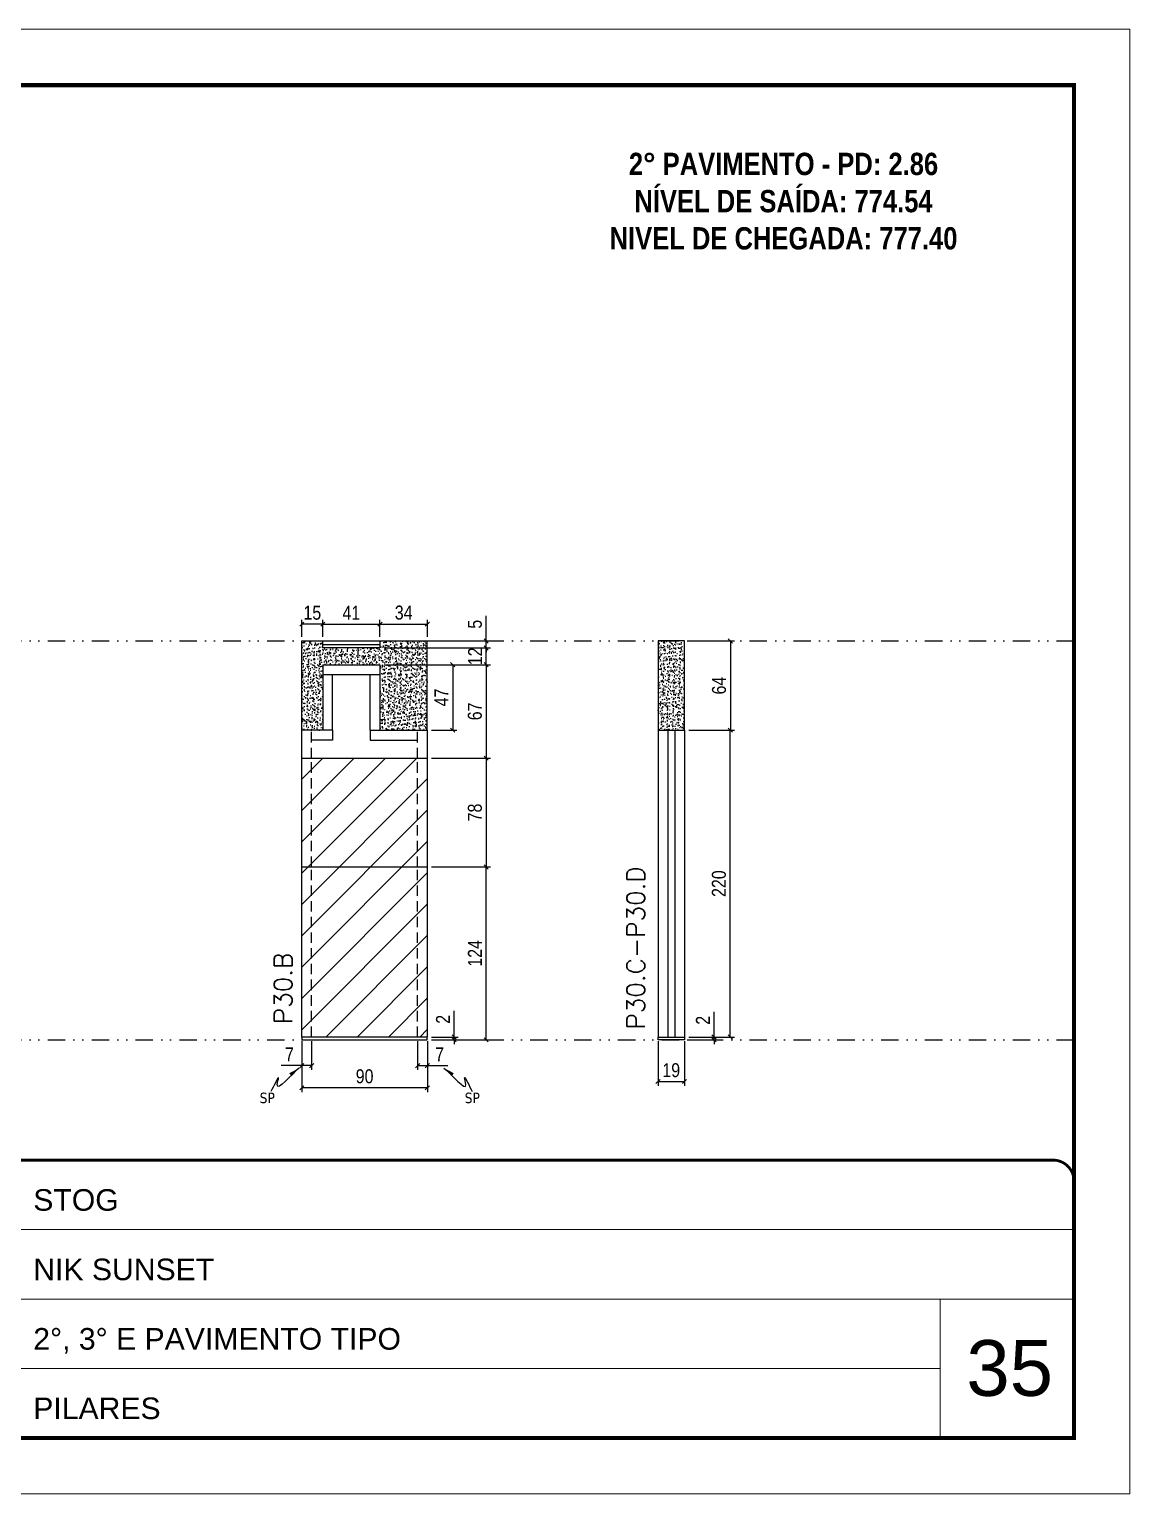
# Model space of a CAD drawing. Extents: x 808 to 7089, y -98 to 17032.
# Drawn here: x 4674 to 5463, y 6794 to 7844 of the extents above; entities that cross this region are included whole.
import ezdxf

# ---------------------------------------------------------------- set-up
doc = ezdxf.new("R2010")
doc.units = 0
for name, pattern in [('CONTINUO', [0]), ('DASHED', [0.75, 0.5, -0.25]), ('DIVIDE2', [0.625, 0.25, -0.125, 0, -0.125, 0, -0.125]), ('HIDDEN', [0.375, 0.25, -0.125])]:
    doc.linetypes.add(name, pattern=pattern)
for name, color, linetype, lineweight in [('CARIMBO', 255, 'Continuous', 9), ('Folhas', 255, 'Continuous', 9), ('REAPROVEITAMENTO', 251, 'Continuous', 9), ('SARRAFO DE PRESSAO', 251, 'DASHED', 9), ('Texto Seção', 7, 'Continuous', 15)]:
    doc.layers.add(name, color=color, linetype=linetype, lineweight=lineweight)
for name, color, linetype in [('COTA', 241, 'Continuous'), ('NOMENCLATURA', 7, 'Continuous'), ('Nível', 160, 'Continuous'), ('Painéis', 200, 'Continuous'), ('SARR_2.2x7', 40, 'Continuous'), ('SARR_EDITAR', 141, 'Continuous'), ('Sarrafo de Pressão', 42, 'HIDDEN'), ('texto', 7, 'Continuous')]:
    doc.layers.add(name, color=color, linetype=linetype)
doc.styles.add('ARIAL', font='arial.ttf')
doc.styles.add('COTA TECNICA', font='techl___.ttf', dxfattribs={"height": 10})
doc.styles.add('COTA TECNICA-50', font='techl___.ttf', dxfattribs={"height": 10})
doc.styles.add('REGUA-120', font='ROMANS.shx', dxfattribs={"height": 15})
doc.styles.add('ROMANC', font='techb___.ttf', dxfattribs={"height": 2.5})
doc.styles.get("Standard").update_dxf_attribs({"font": 'arial.ttf'})
doc.dimstyles.new('COTA PAINEL-50', dxfattribs={"dimtxt": 10, "dimasz": 3, "dimexe": 3, "dimexo": 3, "dimgap": 3, "dimtad": 1, "dimdec": 1, "dimzin": 12, "dimdsep": 46, "dimtxsty": 'COTA TECNICA-50', "dimblk1": 'OBLIQUE', "dimblk2": 'OBLIQUE', "dimsah": 1, "dimcen": 0.9, "dimclrd": 4, "dimclre": 4, "dimclrt": 240, "dimadec": 1, "dimazin": 3, "dimtfac": 1, "dimtdec": 1, "dimtmove": 0, "dimatfit": 3, "dimfxl": 1, "dimtolj": 1, "dimtzin": 12, "dimarcsym": 0})
doc.dimstyles.new('PAINEL', dxfattribs={"dimtxt": 10, "dimasz": 3, "dimexe": 3, "dimexo": 3, "dimgap": 3, "dimtad": 1, "dimdec": 1, "dimzin": 12, "dimdsep": 46, "dimtxsty": 'COTA TECNICA', "dimblk1": 'OBLIQUE', "dimblk2": 'OBLIQUE', "dimsah": 1, "dimcen": 0.9, "dimclrd": 4, "dimclre": 4, "dimclrt": 240, "dimadec": 1, "dimazin": 3, "dimtfac": 1, "dimtdec": 1, "dimtmove": 0, "dimatfit": 3, "dimfxl": 1, "dimtolj": 1, "dimtzin": 12, "dimarcsym": 0})
doc.dimstyles.get("Standard").update_dxf_attribs({"dimtxt": 0.18, "dimasz": 0.18, "dimexe": 0.18, "dimexo": 0.0625, "dimgap": 0.09, "dimtad": 0, "dimtih": 1, "dimtoh": 1, "dimdec": 4, "dimzin": 0, "dimdsep": 46, "dimtxsty": 'Standard', "dimcen": 0.09, "dimadec": 0, "dimazin": 0, "dimtfac": 1, "dimtdec": 4, "dimtofl": 0, "dimtmove": 0, "dimatfit": 3, "dimfxl": 1, "dimtolj": 1, "dimtzin": 0, "dimarcsym": 0})

# ---------------------------------------------------------------- blocks, each defined once
blk = doc.blocks.new('9999999999')
at = {"color": 30, "linetype": 'CONTINUO'}
for p, q in [((98564.6, 34379.6), (99584, 34379.6)), ((98564.6, 34329.8), (99488, 34329.8)), ((99584, 34329.8), (99488, 34329.8)), ((99488, 34329.8), (99488, 34230.2)), ((98564.6, 34280), (99488, 34280))]:
    blk.add_line(p, q, dxfattribs=at)
at = {"color": 30, "linetype": 'CONTINUO', "const_width": 2}
blk.add_lwpolyline([(99584, 34230.2), (99584, 34414.4, 0.414214), (99569, 34429.4), (98229, 34429.4, 0.414214), (98214, 34414.4), (98214, 34245.2, 0.414214), (98229, 34230.2), (99584, 34230.2)], format="xyb", dxfattribs=at)
at = {"layer": 'Folhas'}
blk.add_lwpolyline([(98139, 34190.2), (99624, 34190.2), (99624, 35240.2), (98139, 35240.2)], close=True, dxfattribs=at)
at = {"layer": 'Folhas', "color": 30, "const_width": 3}
blk.add_lwpolyline([(98214, 34230.2), (99584, 34230.2), (99584, 35200.2), (98214, 35200.2)], close=True, dxfattribs=at)
at = {"color": 7, "linetype": 'Continuous', "ltscale": 5, "style": 'ARIAL'}
for s, height, p in [('STOG', 15.48, (98837.7, 34393.1)), ('NIK SUNSET', 15.48, (98837.7, 34343.3)), ('2°, 3° E PAVIMENTO TIPO', 15.483, (98837.7, 34293.5)), ('PILARES', 15.48, (98837.7, 34243.7))]:
    blk.add_text(s, height=height, dxfattribs=at).set_placement(p)
blk = doc.blocks.new('_Oblique')
at = {"color": 0, "linetype": 'ByBlock', "lineweight": -2}
blk.add_line((-0.5, -0.5), (0.5, 0.5), dxfattribs=at)
blk = doc.blocks.new('*D655')
at = {"layer": 'COTA', "color": 4, "lineweight": -2, "transparency": 16777216}
for p, q in [((4869.5, 7118.3), (4869.5, 7081.9)), ((4959.5, 7118.3), (4959.5, 7081.9)), ((4959.5, 7084.9), (4869.5, 7084.9))]:
    blk.add_line(p, q, dxfattribs=at)
at = {"layer": 'Defpoints', "color": 0, "transparency": 16777216}
for p in [(4869.5, 7121.3), (4959.5, 7121.3), (4869.5, 7084.9)]:
    blk.add_point(p, dxfattribs=at)
at = {"layer": 'COTA', "color": 4, "lineweight": -2, "transparency": 16777216, "xscale": 3, "yscale": 3, "zscale": 3, "rotation": 180}
blk.add_blockref('_Oblique', (4869.5, 7084.9), dxfattribs=at)
at = {"layer": 'COTA', "color": 4, "lineweight": -2, "transparency": 16777216, "xscale": 3, "yscale": 3, "zscale": 3}
blk.add_blockref('_Oblique', (4959.5, 7084.9), dxfattribs=at)
at = {"layer": 'COTA', "color": 240, "transparency": 16777216, "insert": (4914.5, 7093.1), "char_height": 10, "attachment_point": 5, "style": 'COTA TECNICA'}
blk.add_mtext('\\A1;90', dxfattribs=at)
blk = doc.blocks.new('*D656')
at = {"layer": 'COTA', "color": 4, "lineweight": -2, "transparency": 16777216}
for p, q in [((4952.5, 7118.3), (4952.5, 7097.8)), ((4959.5, 7116.3), (4959.5, 7097.8)), ((4952.5, 7100.8), (4959.5, 7100.8)), ((4959.5, 7100.8), (4974.2, 7100.8))]:
    blk.add_line(p, q, dxfattribs=at)
at = {"layer": 'Defpoints', "color": 0, "transparency": 16777216}
for p in [(4952.5, 7121.3), (4959.5, 7119.3), (4959.5, 7100.8)]:
    blk.add_point(p, dxfattribs=at)
at = {"layer": 'COTA', "color": 4, "lineweight": -2, "transparency": 16777216, "xscale": 3, "yscale": 3, "zscale": 3, "rotation": 180}
blk.add_blockref('_Oblique', (4952.5, 7100.8), dxfattribs=at)
at = {"layer": 'COTA', "color": 4, "lineweight": -2, "transparency": 16777216, "xscale": 3, "yscale": 3, "zscale": 3}
blk.add_blockref('_Oblique', (4959.5, 7100.8), dxfattribs=at)
at = {"layer": 'COTA', "color": 240, "transparency": 16777216, "insert": (4968.3, 7108.9), "char_height": 10, "attachment_point": 5, "style": 'COTA TECNICA-50'}
blk.add_mtext('\\A1;7', dxfattribs=at)
blk = doc.blocks.new('*D657')
at = {"layer": 'COTA', "color": 4, "lineweight": -2, "transparency": 16777216}
for p, q in [((4869.5, 7116.3), (4869.5, 7097.8)), ((4876.5, 7118.3), (4876.5, 7097.8)), ((4869.5, 7100.8), (4854.7, 7100.8)), ((4876.5, 7100.8), (4869.5, 7100.8))]:
    blk.add_line(p, q, dxfattribs=at)
at = {"layer": 'Defpoints', "color": 0, "transparency": 16777216}
for p in [(4869.5, 7119.3), (4876.5, 7121.3), (4869.5, 7100.8)]:
    blk.add_point(p, dxfattribs=at)
at = {"layer": 'COTA', "color": 4, "lineweight": -2, "transparency": 16777216, "xscale": 3, "yscale": 3, "zscale": 3, "rotation": 180}
blk.add_blockref('_Oblique', (4869.5, 7100.8), dxfattribs=at)
at = {"layer": 'COTA', "color": 4, "lineweight": -2, "transparency": 16777216, "xscale": 3, "yscale": 3, "zscale": 3}
blk.add_blockref('_Oblique', (4876.5, 7100.8), dxfattribs=at)
at = {"layer": 'COTA', "color": 240, "transparency": 16777216, "insert": (4860.6, 7108.9), "char_height": 10, "attachment_point": 5, "style": 'COTA TECNICA-50'}
blk.add_mtext('\\A1;7', dxfattribs=at)
blk = doc.blocks.new('*D658')
at = {"layer": 'COTA', "color": 4, "linetype": 'ByBlock', "lineweight": -2, "transparency": 16777216}
for p, q in [((4962.5, 7243.3), (5004.7, 7243.3)), ((5001.7, 7119.3), (5001.7, 7243.3)), ((4962.5, 7119.3), (5004.7, 7119.3))]:
    blk.add_line(p, q, dxfattribs=at)
at = {"layer": 'Defpoints', "color": 0, "linetype": 'ByBlock', "transparency": 16777216}
for p in [(4959.5, 7243.3), (5001.7, 7243.3), (4959.5, 7119.3)]:
    blk.add_point(p, dxfattribs=at)
at = {"layer": 'COTA', "color": 4, "linetype": 'ByBlock', "lineweight": -2, "transparency": 16777216, "xscale": 3, "yscale": 3, "zscale": 3}
for p, rotation in [((5001.7, 7243.3), 90), ((5001.7, 7119.3), 270)]:
    blk.add_blockref('_Oblique', p, dxfattribs=dict(at, rotation=rotation))
at = {"layer": 'COTA', "color": 240, "linetype": 'ByBlock', "transparency": 16777216, "insert": (4993.6, 7181.3), "char_height": 10, "attachment_point": 5, "rotation": 90, "style": 'COTA TECNICA'}
blk.add_mtext('\\A1;124', dxfattribs=at)
blk = doc.blocks.new('*D659')
at = {"layer": 'COTA', "color": 4, "lineweight": -2, "transparency": 16777216}
for p, q in [((4978.7, 7121.3), (4978.7, 7140.1)), ((4962.5, 7121.3), (4981.7, 7121.3)), ((4962.5, 7119.3), (4981.7, 7119.3)), ((4978.7, 7119.3), (4978.7, 7121.3)), ((4978.7, 7119.3), (4978.7, 7116.3))]:
    blk.add_line(p, q, dxfattribs=at)
at = {"layer": 'Defpoints', "color": 0, "transparency": 16777216}
for p in [(4959.5, 7121.3), (4959.5, 7119.3), (4978.7, 7119.3)]:
    blk.add_point(p, dxfattribs=at)
at = {"layer": 'COTA', "color": 4, "lineweight": -2, "transparency": 16777216, "xscale": 3, "yscale": 3, "zscale": 3}
for p, rotation in [((4978.7, 7121.3), 270), ((4978.7, 7119.3), 90)]:
    blk.add_blockref('_Oblique', p, dxfattribs=dict(at, rotation=rotation))
at = {"layer": 'COTA', "color": 240, "transparency": 16777216, "insert": (4970.7, 7134), "char_height": 10, "attachment_point": 5, "rotation": 90, "style": 'COTA TECNICA-50'}
blk.add_mtext('\\A1;2', dxfattribs=at)
blk = doc.blocks.new('*D660')
at = {"layer": 'COTA', "color": 4, "linetype": 'ByBlock', "lineweight": -2, "transparency": 16777216}
for p, q in [((4962.5, 7243.3), (5004.7, 7243.3)), ((5001.7, 7119.3), (5001.7, 7243.3)), ((4962.5, 7119.3), (5004.7, 7119.3))]:
    blk.add_line(p, q, dxfattribs=at)
at = {"layer": 'Defpoints', "color": 0, "linetype": 'ByBlock', "transparency": 16777216}
for p in [(4959.5, 7243.3), (5001.7, 7243.3), (4959.5, 7119.3)]:
    blk.add_point(p, dxfattribs=at)
at = {"layer": 'COTA', "color": 4, "linetype": 'ByBlock', "lineweight": -2, "transparency": 16777216, "xscale": 3, "yscale": 3, "zscale": 3}
for p, rotation in [((5001.7, 7243.3), 90), ((5001.7, 7119.3), 270)]:
    blk.add_blockref('_Oblique', p, dxfattribs=dict(at, rotation=rotation))
at = {"layer": 'COTA', "color": 240, "linetype": 'ByBlock', "transparency": 16777216, "insert": (4993.6, 7181.3), "char_height": 10, "attachment_point": 5, "rotation": 90, "style": 'COTA TECNICA'}
blk.add_mtext('\\A1;124', dxfattribs=at)
blk = doc.blocks.new('*D661')
at = {"layer": 'COTA', "color": 4, "lineweight": -2, "transparency": 16777216}
for p, q in [((4925.5, 7408.3), (4925.5, 7420.4)), ((4925.5, 7417.4), (4959.5, 7417.4)), ((4959.5, 7408.3), (4959.5, 7420.4))]:
    blk.add_line(p, q, dxfattribs=at)
at = {"layer": 'Defpoints', "color": 0, "transparency": 16777216}
for p in [(4959.5, 7417.4), (4925.5, 7405.3), (4959.5, 7405.3)]:
    blk.add_point(p, dxfattribs=at)
at = {"layer": 'COTA', "color": 4, "lineweight": -2, "transparency": 16777216, "xscale": 3, "yscale": 3, "zscale": 3, "rotation": 180}
blk.add_blockref('_Oblique', (4925.5, 7417.4), dxfattribs=at)
at = {"layer": 'COTA', "color": 4, "lineweight": -2, "transparency": 16777216, "xscale": 3, "yscale": 3, "zscale": 3}
blk.add_blockref('_Oblique', (4959.5, 7417.4), dxfattribs=at)
at = {"layer": 'COTA', "color": 240, "transparency": 16777216, "insert": (4942.5, 7425.6), "char_height": 10, "attachment_point": 5, "style": 'COTA TECNICA-50'}
blk.add_mtext('\\A1;34', dxfattribs=at)
blk = doc.blocks.new('*D662')
at = {"layer": 'COTA', "color": 4, "lineweight": -2, "transparency": 16777216}
for p, q in [((5124.9, 7118.3), (5124.9, 7086.4)), ((5143.9, 7118.3), (5143.9, 7086.4)), ((5124.9, 7089.4), (5143.9, 7089.4))]:
    blk.add_line(p, q, dxfattribs=at)
at = {"layer": 'Defpoints', "color": 0, "transparency": 16777216}
for p in [(5124.9, 7121.3), (5143.9, 7121.3), (5143.9, 7089.4)]:
    blk.add_point(p, dxfattribs=at)
at = {"layer": 'COTA', "color": 4, "lineweight": -2, "transparency": 16777216, "xscale": 3, "yscale": 3, "zscale": 3, "rotation": 180}
blk.add_blockref('_Oblique', (5124.9, 7089.4), dxfattribs=at)
at = {"layer": 'COTA', "color": 4, "lineweight": -2, "transparency": 16777216, "xscale": 3, "yscale": 3, "zscale": 3}
blk.add_blockref('_Oblique', (5143.9, 7089.4), dxfattribs=at)
at = {"layer": 'COTA', "color": 240, "transparency": 16777216, "insert": (5134.4, 7097.5), "char_height": 10, "attachment_point": 5, "style": 'COTA TECNICA'}
blk.add_mtext('\\A1;19', dxfattribs=at)
blk = doc.blocks.new('*D663')
at = {"layer": 'COTA', "color": 4, "lineweight": -2, "transparency": 16777216}
for p, q in [((5146.9, 7341.3), (5179.7, 7341.3)), ((5176.7, 7121.3), (5176.7, 7341.3)), ((5146.9, 7121.3), (5179.7, 7121.3))]:
    blk.add_line(p, q, dxfattribs=at)
at = {"layer": 'Defpoints', "color": 0, "transparency": 16777216}
for p in [(5143.9, 7341.3), (5176.7, 7341.3), (5143.9, 7121.3)]:
    blk.add_point(p, dxfattribs=at)
at = {"layer": 'COTA', "color": 4, "lineweight": -2, "transparency": 16777216, "xscale": 3, "yscale": 3, "zscale": 3}
for p, rotation in [((5176.7, 7341.3), 90), ((5176.7, 7121.3), 270)]:
    blk.add_blockref('_Oblique', p, dxfattribs=dict(at, rotation=rotation))
at = {"layer": 'COTA', "color": 240, "transparency": 16777216, "insert": (5168.6, 7231.3), "char_height": 10, "attachment_point": 5, "rotation": 90, "style": 'COTA TECNICA'}
blk.add_mtext('\\A1;220', dxfattribs=at)
blk = doc.blocks.new('*D664')
at = {"layer": 'COTA', "color": 4, "lineweight": -2, "transparency": 16777216}
for p, q in [((5165.1, 7121.3), (5165.1, 7139.4)), ((5146.9, 7121.3), (5168.1, 7121.3)), ((5146.9, 7119.3), (5168.1, 7119.3)), ((5165.1, 7119.3), (5165.1, 7121.3)), ((5165.1, 7119.3), (5165.1, 7116.3))]:
    blk.add_line(p, q, dxfattribs=at)
at = {"layer": 'Defpoints', "color": 0, "transparency": 16777216}
for p in [(5143.9, 7121.3), (5143.9, 7119.3), (5165.1, 7121.3)]:
    blk.add_point(p, dxfattribs=at)
at = {"layer": 'COTA', "color": 4, "lineweight": -2, "transparency": 16777216, "xscale": 3, "yscale": 3, "zscale": 3}
for p, rotation in [((5165.1, 7121.3), 270), ((5165.1, 7119.3), 90)]:
    blk.add_blockref('_Oblique', p, dxfattribs=dict(at, rotation=rotation))
at = {"layer": 'COTA', "color": 240, "transparency": 16777216, "insert": (5157.1, 7133.3), "char_height": 10, "attachment_point": 5, "rotation": 90, "style": 'COTA TECNICA-50'}
blk.add_mtext('\\A1;2', dxfattribs=at)
blk = doc.blocks.new('*D620')
at = {"layer": 'COTA', "color": 4, "lineweight": -2, "transparency": 16777216}
for p, q in [((4928.5, 7388.3), (5004.7, 7388.3)), ((5001.7, 7388.3), (5001.7, 7321.3)), ((4962.5, 7321.3), (5004.7, 7321.3))]:
    blk.add_line(p, q, dxfattribs=at)
at = {"layer": 'Defpoints', "color": 0, "transparency": 16777216}
for p in [(4925.5, 7388.3), (4959.5, 7321.3), (5001.7, 7321.3)]:
    blk.add_point(p, dxfattribs=at)
at = {"layer": 'COTA', "color": 4, "lineweight": -2, "transparency": 16777216, "xscale": 3, "yscale": 3, "zscale": 3}
for p, rotation in [((5001.7, 7388.3), 90), ((5001.7, 7321.3), 270)]:
    blk.add_blockref('_Oblique', p, dxfattribs=dict(at, rotation=rotation))
at = {"layer": 'COTA', "color": 240, "transparency": 16777216, "insert": (4993.6, 7354.8), "char_height": 10, "attachment_point": 5, "rotation": 90, "style": 'COTA TECNICA'}
blk.add_mtext('\\A1;67', dxfattribs=at)
blk = doc.blocks.new('*D1709')
at = {"layer": 'COTA', "color": 4, "lineweight": -2, "transparency": 16777216}
for p, q in [((4962.5, 7321.3), (5004.7, 7321.3)), ((5001.7, 7321.3), (5001.7, 7243.3)), ((4962.5, 7243.3), (5004.7, 7243.3))]:
    blk.add_line(p, q, dxfattribs=at)
at = {"layer": 'Defpoints', "color": 0, "transparency": 16777216}
for p in [(4959.5, 7321.3), (4959.5, 7243.3), (5001.7, 7243.3)]:
    blk.add_point(p, dxfattribs=at)
at = {"layer": 'COTA', "color": 4, "lineweight": -2, "transparency": 16777216, "xscale": 3, "yscale": 3, "zscale": 3}
for p, rotation in [((5001.7, 7321.3), 90), ((5001.7, 7243.3), 270)]:
    blk.add_blockref('_Oblique', p, dxfattribs=dict(at, rotation=rotation))
at = {"layer": 'COTA', "color": 240, "transparency": 16777216, "insert": (4993.6, 7282.3), "char_height": 10, "attachment_point": 5, "rotation": 90, "style": 'COTA TECNICA'}
blk.add_mtext('\\A1;78', dxfattribs=at)
blk = doc.blocks.new('*D1710')
at = {"layer": 'COTA', "color": 4, "lineweight": -2, "transparency": 16777216}
for p, q in [((4928.5, 7388.3), (4980.7, 7388.3)), ((4977.7, 7388.3), (4977.7, 7341.3)), ((4962.5, 7341.3), (4980.7, 7341.3))]:
    blk.add_line(p, q, dxfattribs=at)
at = {"layer": 'Defpoints', "color": 0, "transparency": 16777216}
for p in [(4925.5, 7388.3), (4959.5, 7341.3), (4977.7, 7341.3)]:
    blk.add_point(p, dxfattribs=at)
at = {"layer": 'COTA', "color": 4, "lineweight": -2, "transparency": 16777216, "xscale": 3, "yscale": 3, "zscale": 3}
for p, rotation in [((4977.7, 7388.3), 90), ((4977.7, 7341.3), 270)]:
    blk.add_blockref('_Oblique', p, dxfattribs=dict(at, rotation=rotation))
at = {"layer": 'COTA', "color": 240, "transparency": 16777216, "insert": (4969.6, 7364.8), "char_height": 10, "attachment_point": 5, "rotation": 90, "style": 'COTA TECNICA'}
blk.add_mtext('\\A1;47', dxfattribs=at)
blk = doc.blocks.new('*D621')
at = {"layer": 'COTA', "color": 4, "lineweight": -2, "transparency": 16777216}
for p, q in [((4869.5, 7408.3), (4869.5, 7420.4)), ((4884.5, 7417.4), (4869.5, 7417.4)), ((4884.5, 7408.3), (4884.5, 7420.4))]:
    blk.add_line(p, q, dxfattribs=at)
at = {"layer": 'Defpoints', "color": 0, "transparency": 16777216}
for p in [(4869.5, 7417.4), (4869.5, 7405.3), (4884.5, 7405.3)]:
    blk.add_point(p, dxfattribs=at)
at = {"layer": 'COTA', "color": 4, "lineweight": -2, "transparency": 16777216, "xscale": 3, "yscale": 3, "zscale": 3, "rotation": 180}
blk.add_blockref('_Oblique', (4869.5, 7417.4), dxfattribs=at)
at = {"layer": 'COTA', "color": 4, "lineweight": -2, "transparency": 16777216, "xscale": 3, "yscale": 3, "zscale": 3}
blk.add_blockref('_Oblique', (4884.5, 7417.4), dxfattribs=at)
at = {"layer": 'COTA', "color": 240, "transparency": 16777216, "insert": (4877, 7425.5), "char_height": 10, "attachment_point": 5, "style": 'COTA TECNICA'}
blk.add_mtext('\\A1;15', dxfattribs=at)
blk = doc.blocks.new('*D1711')
at = {"layer": 'COTA', "color": 4, "lineweight": -2, "transparency": 16777216}
for p, q in [((4928.5, 7400.3), (5004.7, 7400.3)), ((5001.7, 7388.3), (5001.7, 7400.3)), ((4928.5, 7388.3), (5004.7, 7388.3))]:
    blk.add_line(p, q, dxfattribs=at)
at = {"layer": 'Defpoints', "color": 0, "transparency": 16777216}
for p in [(4925.5, 7400.3), (5001.7, 7400.3), (4925.5, 7388.3)]:
    blk.add_point(p, dxfattribs=at)
at = {"layer": 'COTA', "color": 4, "lineweight": -2, "transparency": 16777216, "xscale": 3, "yscale": 3, "zscale": 3}
for p, rotation in [((5001.7, 7400.3), 90), ((5001.7, 7388.3), 270)]:
    blk.add_blockref('_Oblique', p, dxfattribs=dict(at, rotation=rotation))
at = {"layer": 'COTA', "color": 240, "transparency": 16777216, "insert": (4993.7, 7394.3), "char_height": 10, "attachment_point": 5, "rotation": 90, "style": 'COTA TECNICA'}
blk.add_mtext('\\A1;12', dxfattribs=at)
blk = doc.blocks.new('*D1712')
at = {"layer": 'COTA', "color": 4, "lineweight": -2, "transparency": 16777216}
for p, q in [((5001.7, 7405.3), (5001.7, 7423.4)), ((4928.5, 7405.3), (5004.7, 7405.3)), ((5001.7, 7400.3), (5001.7, 7405.3)), ((4928.5, 7400.3), (5004.7, 7400.3)), ((5001.7, 7400.3), (5001.7, 7397.3))]:
    blk.add_line(p, q, dxfattribs=at)
at = {"layer": 'Defpoints', "color": 0, "transparency": 16777216}
for p in [(4925.5, 7405.3), (5001.7, 7405.3), (4925.5, 7400.3)]:
    blk.add_point(p, dxfattribs=at)
at = {"layer": 'COTA', "color": 4, "lineweight": -2, "transparency": 16777216, "xscale": 3, "yscale": 3, "zscale": 3}
for p, rotation in [((5001.7, 7405.3), 270), ((5001.7, 7400.3), 90)]:
    blk.add_blockref('_Oblique', p, dxfattribs=dict(at, rotation=rotation))
at = {"layer": 'COTA', "color": 240, "transparency": 16777216, "insert": (4993.6, 7417.3), "char_height": 10, "attachment_point": 5, "rotation": 90, "style": 'COTA TECNICA'}
blk.add_mtext('\\A1;5', dxfattribs=at)
blk = doc.blocks.new('*D1713')
at = {"layer": 'COTA', "color": 4, "lineweight": -2, "transparency": 16777216}
for p, q in [((4884.5, 7408.3), (4884.5, 7420.4)), ((4884.5, 7417.4), (4925.5, 7417.4)), ((4925.5, 7408.3), (4925.5, 7420.4))]:
    blk.add_line(p, q, dxfattribs=at)
at = {"layer": 'Defpoints', "color": 0, "transparency": 16777216}
for p in [(4925.5, 7417.4), (4884.5, 7405.3), (4925.5, 7405.3)]:
    blk.add_point(p, dxfattribs=at)
at = {"layer": 'COTA', "color": 4, "lineweight": -2, "transparency": 16777216, "xscale": 3, "yscale": 3, "zscale": 3, "rotation": 180}
blk.add_blockref('_Oblique', (4884.5, 7417.4), dxfattribs=at)
at = {"layer": 'COTA', "color": 4, "lineweight": -2, "transparency": 16777216, "xscale": 3, "yscale": 3, "zscale": 3}
blk.add_blockref('_Oblique', (4925.5, 7417.4), dxfattribs=at)
at = {"layer": 'COTA', "color": 240, "transparency": 16777216, "insert": (4905, 7425.5), "char_height": 10, "attachment_point": 5, "style": 'COTA TECNICA'}
blk.add_mtext('\\A1;41', dxfattribs=at)
blk = doc.blocks.new('*D1714')
at = {"layer": 'COTA', "color": 4, "linetype": 'ByBlock', "lineweight": -2, "transparency": 16777216}
for p, q in [((5146.9, 7405.3), (5179.8, 7405.3)), ((5176.8, 7405.3), (5176.8, 7341.3)), ((5146.9, 7341.3), (5179.8, 7341.3))]:
    blk.add_line(p, q, dxfattribs=at)
at = {"layer": 'Defpoints', "color": 0, "linetype": 'ByBlock', "transparency": 16777216}
for p in [(5143.9, 7405.3), (5143.9, 7341.3), (5176.8, 7341.3)]:
    blk.add_point(p, dxfattribs=at)
at = {"layer": 'COTA', "color": 4, "linetype": 'ByBlock', "lineweight": -2, "transparency": 16777216, "xscale": 3, "yscale": 3, "zscale": 3}
for p, rotation in [((5176.8, 7405.3), 90), ((5176.8, 7341.3), 270)]:
    blk.add_blockref('_Oblique', p, dxfattribs=dict(at, rotation=rotation))
at = {"layer": 'COTA', "color": 240, "linetype": 'ByBlock', "transparency": 16777216, "insert": (5168.7, 7373.3), "char_height": 10, "attachment_point": 5, "rotation": 90, "style": 'COTA TECNICA'}
blk.add_mtext('\\A1;64', dxfattribs=at)

msp = doc.modelspace()

# ---------------------------------------------------------------- hatches: boundary and pattern name
at = {"layer": 'COTA', "linetype": 'ByBlock'}
h = msp.add_hatch(dxfattribs=at)
h.set_pattern_fill('AR-CONC', color=256, scale=0.03)
h.set_pattern_definition([(50, (-3577.609, 3293.2978), (5.46554, -0.4781726), [0.5715, -6.2865]), (355, (-3577.609, 3293.298), (-1.0573026, 5.7317054), [0.4572, -5.0292175]), (100.451445, (-3577.1536, 3293.258), (4.4082374, 5.2535326), [0.4857003, -5.3427073]), (46.1842, (-3577.609, 3294.822), (8.132371, -1.26127), [0.85725, -9.42975]), (96.63556, (-3576.931, 3294.717), (7.122124, 7.422784), [0.728551, -8.014068]), (351.18415, (-3577.609, 3294.822), (7.122124, 7.422784), [0.685799, -7.543792]), (21, (-3576.847, 3294.4408), (4.5484317, -3.067956), [0.5715, -6.2865]), (326, (-3576.847, 3294.441), (1.854061, 5.525639), [0.4572, -5.0292]), (71.451445, (-3576.468, 3294.185), (6.4024926, 2.457683), [0.4857003, -5.342698]), (37.5, (-3577.609, 3293.2978), (0.0926581, 2.53665117), [0, -4.96824, 0, -5.1054, 0, -5.04825]), (7.5, (-3577.609, 3293.2978), (2.0045899, 3.00541724), [0, -2.91084, 0, -4.85394, 0, -1.92405]), (327.5, (-3579.3083, 3293.2978), (4.06771786, -0.1718623), [0, -1.905, 0, -5.9436, 0, -7.8867]), (317.5, (-3580.0703, 3293.2978), (4.4438754, 0.7627947), [0, -2.4765, 0, -3.94716, 0, -5.6007])])
h.paths.add_polyline_path([(4884.48, 7400.29), (4884.48, 7405.29), (4869.48, 7405.29), (4869.48, 7341.29), (4884.48, 7341.29), (4884.48, 7388.29), (4925.48, 7388.29), (4925.48, 7341.29), (4959.48, 7341.29), (4959.48, 7405.29), (4925.48, 7405.29), (4925.48, 7400.29)])
h = msp.add_hatch(dxfattribs=at)
h.set_pattern_fill('AR-CONC', color=256, scale=0.03)
h.set_pattern_definition([(50, (-3964.208, 3293.3217), (5.46554, -0.4781726), [0.5715, -6.2865]), (355, (-3964.208, 3293.3217), (-1.0573026, 5.7317054), [0.4572, -5.0292175]), (100.451445, (-3963.7527, 3293.282), (4.4082374, 5.2535326), [0.4857003, -5.3427073]), (46.1842, (-3964.208, 3294.846), (8.132371, -1.26127), [0.85725, -9.42975]), (96.63556, (-3963.5305, 3294.7406), (7.122124, 7.422784), [0.728551, -8.014068]), (351.18415, (-3964.208, 3294.846), (7.122124, 7.422784), [0.685799, -7.543792]), (21, (-3963.446, 3294.4647), (4.5484317, -3.067956), [0.5715, -6.2865]), (326, (-3963.446, 3294.4647), (1.854061, 5.525639), [0.4572, -5.0292]), (71.451445, (-3963.067, 3294.209), (6.4024926, 2.457683), [0.4857003, -5.342698]), (37.5, (-3964.2081, 3293.3217), (0.0926581, 2.53665117), [0, -4.96824, 0, -5.1054, 0, -5.04825]), (7.5, (-3964.2081, 3293.3217), (2.0045899, 3.00541724), [0, -2.91084, 0, -4.85394, 0, -1.92405]), (327.5, (-3965.9074, 3293.3217), (4.06771786, -0.1718623), [0, -1.905, 0, -5.9436, 0, -7.8867]), (317.5, (-3966.6694, 3293.3217), (4.4438754, 0.7627947), [0, -2.4765, 0, -3.94716, 0, -5.6007])])
h.paths.add_polyline_path([(5143.91, 7405.31), (5124.91, 7405.31), (5124.91, 7341.29), (5143.91, 7341.29)])
at = {"layer": 'REAPROVEITAMENTO', "linetype": 'ByBlock'}
h = msp.add_hatch(dxfattribs=at)
h.set_pattern_fill('ANSI31', color=256, scale=5, style=2)
h.set_pattern_definition([(45, (1283.303, -1915.113), (-11.22532, 11.22532), [])])
h.paths.add_polyline_path([(4959.48, 7321.29), (4869.48, 7321.29), (4869.48, 7121.29), (4959.48, 7121.29)])

# ---------------------------------------------------------------- linework, layer by layer
at = {"layer": 'COTA', "linetype": 'ByBlock'}
for p, q in [((4869.48, 7405.29), (4869.48, 7405.29)), ((4869.48, 7341.29), (4869.48, 7405.29)), ((4869.48, 7405.29), (4884.48, 7405.29)), ((4925.48, 7405.29), (4959.48, 7405.29)), ((4959.48, 7341.29), (4959.48, 7405.29)), ((4869.48, 7341.29), (4869.48, 7341.29))]:
    msp.add_line(p, q, dxfattribs=at)
msp.add_lwpolyline([(5124.91, 7341.29), (5143.91, 7341.29), (5143.91, 7405.31), (5124.91, 7405.31)], close=True, dxfattribs=at)
at = {"layer": 'Nível', "color": 4, "linetype": 'DIVIDE2', "ltscale": 50}
for p, q in [((4372.84, 7405.29), (5423.17, 7405.29)), ((4372.84, 7119.29), (5423.17, 7119.29))]:
    msp.add_line(p, q, dxfattribs=at)
at = {"layer": 'Painéis'}
for p, q in [((4884.48, 7388.29), (4925.48, 7388.29)), ((4884.48, 7388.29), (4884.48, 7341.29)), ((4925.48, 7388.29), (4925.48, 7341.29)), ((4869.48, 7243.29), (4869.48, 7341.29)), ((4884.48, 7341.29), (4869.48, 7341.29)), ((4925.48, 7341.29), (4959.48, 7341.29)), ((4959.48, 7341.29), (4959.48, 7243.29)), ((5124.91, 7341.29), (5124.91, 7121.29)), ((5124.91, 7341.29), (5143.91, 7341.29)), ((5124.91, 7341.29), (5143.91, 7341.29)), ((5143.91, 7341.29), (5143.91, 7121.29)), ((4869.48, 7321.29), (4959.48, 7321.29)), ((5124.91, 7121.29), (5143.91, 7121.29)), ((5124.91, 7121.29), (5143.91, 7121.29)), ((5124.91, 7119.29), (5124.91, 7121.29)), ((5143.91, 7119.29), (5124.91, 7119.29)), ((5143.91, 7121.29), (5143.91, 7119.29))]:
    msp.add_line(p, q, dxfattribs=at)
for points in [[(4884.48, 7405.29), (4925.48, 7405.29), (4925.48, 7400.29), (4884.48, 7400.29)], [(4869.48, 7243.29), (4959.48, 7243.29), (4959.48, 7121.29), (4869.48, 7121.29)], [(4869.48, 7119.29), (4959.48, 7119.29), (4959.48, 7121.29), (4869.48, 7121.29)]]:
    msp.add_lwpolyline(points, close=True, dxfattribs=at)
at = {"layer": 'SARR_2.2x7'}
for p, q in [((4884.48, 7381.29), (4925.48, 7381.29)), ((4891.48, 7341.29), (4891.48, 7381.29)), ((4918.48, 7341.29), (4918.48, 7381.29)), ((4891.48, 7341.29), (4884.48, 7341.29)), ((4891.48, 7341.29), (4891.48, 7334.29)), ((4918.48, 7341.29), (4925.48, 7341.29)), ((4918.48, 7341.29), (4918.48, 7334.29)), ((5131.91, 7341.29), (5131.91, 7121.29)), ((5136.91, 7341.29), (5136.91, 7121.29)), ((4891.48, 7334.29), (4876.48, 7334.29)), ((4918.48, 7334.29), (4952.48, 7334.29))]:
    msp.add_line(p, q, dxfattribs=at)
at = {"layer": 'SARR_EDITAR', "linetype": 'Continuous'}
msp.add_line((4884.48, 7402.79), (4925.48, 7402.79), dxfattribs=at)
at = {"layer": 'Sarrafo de Pressão', "ltscale": 30}
for p, q in [((4876.48, 7321.29), (4876.48, 7341.29)), ((4952.48, 7321.29), (4952.48, 7341.29)), ((4876.48, 7243.29), (4876.48, 7321.29)), ((4952.48, 7243.29), (4952.48, 7321.29)), ((4876.48, 7121.29), (4876.48, 7243.29)), ((4952.48, 7121.29), (4952.48, 7243.29))]:
    msp.add_line(p, q, dxfattribs=at)

# ---------------------------------------------------------------- block references
at = {"layer": 'SARRAFO DE PRESSAO', "color": 6, "linetype": 'ByBlock'}
msp.add_blockref('9999999999', (-94160.81, -27396.33), dxfattribs=at)

# ---------------------------------------------------------------- texts
at = {"layer": 'CARIMBO', "style": 'ARIAL'}
msp.add_text('35', height=40, dxfattribs=at).set_placement((5346.03, 6864.02))
at = {"layer": 'NOMENCLATURA', "color": 2, "insert": (5214.91, 7782.02), "char_height": 16, "attachment_point": 2, "style": 'ROMANC'}
msp.add_mtext_dynamic_manual_height_columns('\\P2° PAVIMENTO - PD: 2.86\\PNÍVEL DE SAÍDA: 774.54\\PNIVEL DE CHEGADA: 777.40', width=328.3607, gutter_width=1, heights=[0], dxfattribs=at)
at = {"layer": 'texto', "color": 0, "char_height": 7.5, "attachment_point": 5}
for insert in [(4844.7, 7077.61), (4991.73, 7077.61)]:
    msp.add_mtext('{\\fTahoma|b0|i0|c0|p34;\\C4;SP}', dxfattribs=dict(at, insert=insert))
at = {"layer": 'Texto Seção', "char_height": 13, "width": 285.3299, "attachment_point": 7, "rotation": 90, "style": 'REGUA-120'}
for s, insert in [('P30.C-P30.D', (5115.46, 7126.7)), ('P30.B', (4862.54, 7130.54))]:
    msp.add_mtext(s, dxfattribs=dict(at, insert=insert))

# ---------------------------------------------------------------- dimensions: what is measured, and where the dimension line sits
at = {"layer": 'COTA'}
dim = msp.add_linear_dim(base=(4869.48, 7417.38), p1=(4884.48, 7405.29), p2=(4869.48, 7405.29), dimstyle='PAINEL', dxfattribs=at)
dim.commit()
dim.dimension.update_dxf_attribs({"geometry": '*D621', "text_midpoint": (4876.98, 7417.38), "dimtype": 160})
for base, p1, p2, dimstyle, picture, middle in [((4925.48, 7417.38), (4884.48, 7405.29), (4925.48, 7405.29), 'PAINEL', '*D1713', (4904.98, 7425.46)), ((4959.48, 7417.38), (4925.48, 7405.29), (4959.48, 7405.29), 'COTA PAINEL-50', '*D661', (4942.48, 7425.6)), ((4959.48, 7100.78), (4952.48, 7121.29), (4959.48, 7119.29), 'COTA PAINEL-50', '*D656', (4968.34, 7108.85))]:
    dim = msp.add_linear_dim(base=base, p1=p1, p2=p2, dimstyle=dimstyle, dxfattribs=at)
    dim.commit()
    dim.dimension.update_dxf_attribs({"geometry": picture, "text_midpoint": middle})
for base, p1, p2, angle, dimstyle, picture, middle in [((5001.71, 7405.29), (4925.48, 7400.29), (4925.48, 7405.29), 90, 'PAINEL', '*D1712', (4993.6, 7417.34)), ((5001.71, 7321.29), (4925.48, 7388.29), (4959.48, 7321.29), 90, 'PAINEL', '*D620', (4993.61, 7354.79)), ((4977.66, 7341.29), (4925.48, 7388.29), (4959.48, 7341.29), 90, 'PAINEL', '*D1710', (4969.58, 7364.79)), ((5001.71, 7243.29), (4959.48, 7321.29), (4959.48, 7243.29), 90, 'PAINEL', '*D1709', (4993.61, 7282.29)), ((4869.48, 7100.78), (4876.48, 7121.29), (4869.48, 7119.29), 180, 'COTA PAINEL-50', '*D657', (4860.61, 7108.85))]:
    dim = msp.add_linear_dim(base=base, p1=p1, p2=p2, angle=angle, dimstyle=dimstyle, dxfattribs=at)
    dim.commit()
    dim.dimension.update_dxf_attribs({"geometry": picture, "text_midpoint": middle})
at = {"layer": 'COTA', "linetype": 'ByBlock'}
dim = msp.add_linear_dim(base=(5176.77, 7341.29), p1=(5143.91, 7405.31), p2=(5143.91, 7341.29), angle=90, dimstyle='PAINEL', dxfattribs=at)
dim.commit()
dim.dimension.update_dxf_attribs({"geometry": '*D1714', "text_midpoint": (5168.67, 7373.3)})
at = {"layer": 'COTA'}
for base, p1, p2, dimstyle, picture, middle in [((5001.71, 7400.29), (4925.48, 7388.29), (4925.48, 7400.29), 'PAINEL', '*D1711', (5001.71, 7394.29)), ((4978.74, 7119.29), (4959.48, 7121.29), (4959.48, 7119.29), 'COTA PAINEL-50', '*D659', (4978.74, 7134.04)), ((5165.11, 7121.29), (5143.91, 7119.29), (5143.91, 7121.29), 'COTA PAINEL-50', '*D664', (5165.11, 7133.35))]:
    dim = msp.add_linear_dim(base=base, p1=p1, p2=p2, angle=90, dimstyle=dimstyle, dxfattribs=at)
    dim.commit()
    dim.dimension.update_dxf_attribs({"geometry": picture, "text_midpoint": middle, "dimtype": 160})
for base, p1, p2, angle, picture, middle in [((5176.73, 7341.29), (5143.91, 7121.29), (5143.91, 7341.29), 90, '*D663', (5168.63, 7231.29)), ((4869.48, 7084.93), (4959.48, 7121.29), (4869.48, 7121.29), 180, '*D655', (4914.48, 7093.06))]:
    dim = msp.add_linear_dim(base=base, p1=p1, p2=p2, angle=angle, dimstyle='PAINEL', override={"dimarcsym": 2}, dxfattribs=at)
    dim.commit()
    dim.dimension.update_dxf_attribs({"geometry": picture, "text_midpoint": middle})
at = {"layer": 'COTA', "linetype": 'ByBlock'}
for picture in ['*D658', '*D660']:
    dim = msp.add_aligned_dim(p1=(4959.48, 7119.29), p2=(4959.48, 7243.29), distance=-42.23, dimstyle='PAINEL', dxfattribs=at)
    dim.commit()
    dim.dimension.update_dxf_attribs({"geometry": picture, "text_midpoint": (4993.64, 7181.29)})
at = {"layer": 'COTA'}
dim = msp.add_linear_dim(base=(5143.91, 7089.4), p1=(5124.91, 7121.29), p2=(5143.91, 7121.29), dimstyle='PAINEL', override={"dimarcsym": 2}, dxfattribs=at)
dim.commit()
dim.dimension.update_dxf_attribs({"geometry": '*D662', "text_midpoint": (5134.41, 7097.48)})

# ---------------------------------------------------------------- leaders
at = {"layer": 'COTA', "path_type": 1}
for points in [[(4867.65, 7099.11), (4851.86, 7087.27), (4852.79, 7092.08), (4847.24, 7082.3)], [(4971.31, 7099.11), (4987.09, 7087.27), (4986.17, 7092.08), (4991.72, 7082.3)]]:
    msp.add_leader(points, dimstyle='Standard', override={"dimasz": 8}, dxfattribs=at)

doc.saveas('drawing.dxf')
